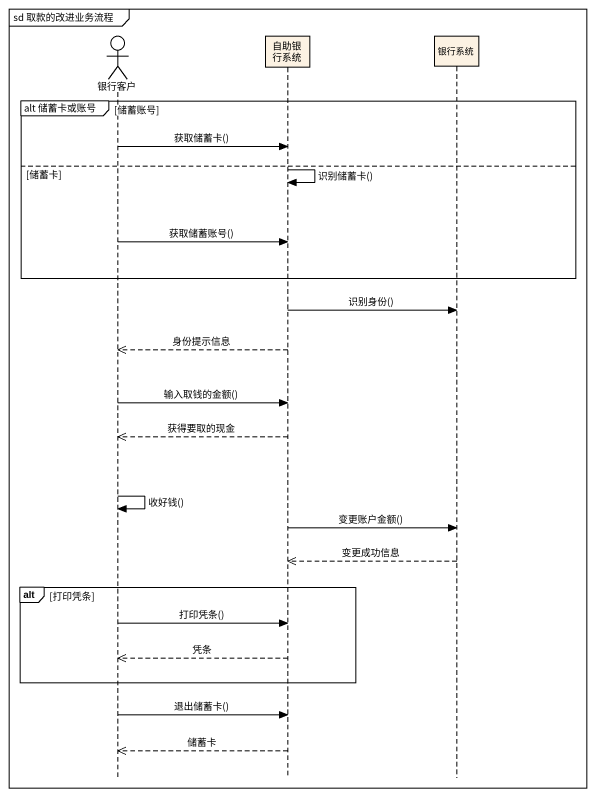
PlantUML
@startuml
mainframe sd 取款的改进业务流程
hide footbox
actor 银行客户
participant 自助银行系统
participant 银行系统

group alt 储蓄卡或账号 [储蓄账号]
  银行客户 -> 自助银行系统 : 获取储蓄卡()
else 储蓄卡
  自助银行系统 -> 自助银行系统 : 识别储蓄卡()
  银行客户 -> 自助银行系统 : 获取储蓄账号()
end
自助银行系统 -> 银行系统 : 识别身份()
自助银行系统 -->> 银行客户 : 身份提示信息
银行客户 -> 自助银行系统 : 输入取钱的金额()
自助银行系统 -->> 银行客户 : 获得要取的现金
银行客户 -> 银行客户 : 收好钱()
自助银行系统 -> 银行系统 : 变更账户金额()
银行系统 -->> 自助银行系统 : 变更成功信息
alt 打印凭条
  银行客户 -> 自助银行系统 : 打印凭条()
  自助银行系统 -->> 银行客户 : 凭条
end
银行客户 -> 自助银行系统 : 退出储蓄卡()
自助银行系统 -->> 银行客户 : 储蓄卡
@enduml
